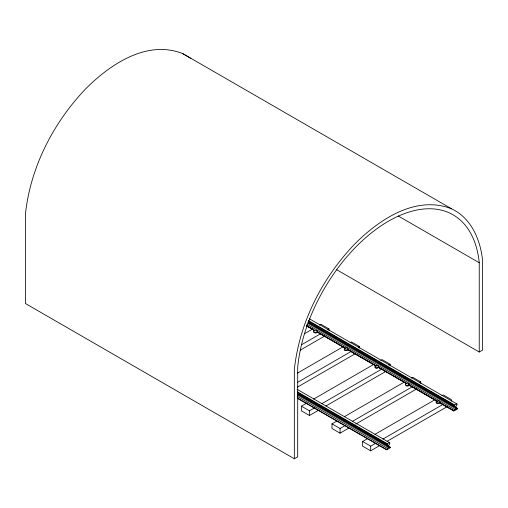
<?xml version="1.0" encoding="UTF-8"?>
<svg xmlns="http://www.w3.org/2000/svg" width="508" height="508" viewBox="0 0 508 508"><rect width="100%" height="100%" fill="white"/><g stroke="black" fill="none" stroke-linecap="round" stroke-linejoin="round"><path stroke-width="0.76" d="M387.394 445.497C385.623 444.062 391.217 440.798 389.598 444.227A1.162 0.673 -60 0 0 388.741 445.846L388.741 446.964A1.46 0.845 -60 0 0 389.211 447.694C394.119 445.827 382.816 452.304 387.731 448.551A1.46 0.845 -60 0 0 388.201 447.275L388.201 446.157A1.162 0.673 -60 0 0 387.394 445.497L297.32 393.548M454.635 406.673C452.844 405.181 458.559 402.031 456.781 405.435A1.162 0.673 -60 0 0 455.974 407.029L455.974 408.146A1.46 0.845 -60 0 0 456.444 408.876C461.359 407.01 450.056 413.487 454.965 409.734A1.46 0.845 -60 0 0 455.435 408.457L455.435 407.34A1.162 0.673 -60 0 0 454.635 406.673L308.293 322.25M317.398 332.2L315.817 333.115L313.823 332.53L313.639 331.857M344.767 348.913L344.233 349.523L344.418 350.19L345.25 350.672L347.459 350.469L347.993 349.866M378.581 367.525L377 368.44L375.844 368.332L374.828 367.182M439.769 402.85L439.236 403.454L437.026 403.657L436.01 402.507M304.489 333.743L312.693 329.006M319.532 325.056L320.897 324.269L328.968 328.924L328.968 330.479M301.619 344.716L320.764 333.661M327.603 329.717L328.968 328.924M300.247 350.164L324.866 335.953M297.472 373.113L343.287 346.666M350.126 342.716L351.492 341.928L359.562 346.589L359.562 348.139M297.339 382.511L351.352 351.326M358.191 347.377L359.562 346.589M297.339 387.166L354.775 354.006M318.357 410.356L309.467 415.487L301.403 410.832L301.403 406.171L306.87 403.015M313.709 399.066L373.875 364.331M380.714 360.382L382.086 359.594L390.15 364.249L390.15 365.804M301.403 406.171L309.467 410.832L314.941 407.67M321.774 403.727L381.946 368.986M388.785 365.036L390.15 364.249M325.882 406.013L386.048 371.278M348.952 428.022L340.062 433.153L331.991 428.492L331.991 423.837L336.779 421.069M344.303 416.731L403.784 382.384M411.309 378.041L412.674 377.254L420.745 381.914L420.745 383.464M331.991 423.837L340.062 428.492L345.529 425.336M352.368 421.386L412.54 386.651M419.373 382.702L420.745 381.914M294.342 458.768L297.701 456.832L297.701 367.544A129.134 74.555 -60 0 1 388.468 221.202A129.134 74.555 -60 0 1 479.241 262.738L479.241 352.019L482.6 350.082L482.6 260.801C480.644 240.189 471.386 218.142 451.675 208.864L182.734 53.594C146.952 39.434 110.134 64.319 85.693 88.83C53.219 122.885 30.455 167.164 25.4 214.217L25.4 303.498L294.342 458.768L294.342 369.487C299.396 322.434 322.161 278.155 354.635 244.1C379.076 219.596 415.893 194.704 451.675 208.864M355.79 424.072L416.643 388.938M379.54 445.681L370.656 450.812L362.585 446.157L362.585 441.496L367.373 438.734M374.891 434.391L435.064 399.65M441.903 395.707L443.268 394.913L451.333 399.574L451.333 401.123M362.585 441.496L370.656 446.157L375.437 443.389M382.962 439.052L443.128 404.311M387.064 441.338L447.23 406.603M398.278 216.002L479.241 262.738M336.537 269.634L479.241 352.019M309.48 318.827L456.984 403.993M308.559 320.643L454.692 405.009M308.293 321.094L454.431 405.467M456.248 407.714L457.619 408.508M307.931 322.18L455.435 407.34M455.657 407.384L457.714 408.578M456.248 407.962L457.619 408.756M307.931 323.298L455.435 408.457M306.775 324.174L454.965 409.734M307.207 326.066L312.693 329.235M317.494 332.003L328.473 338.347M329.844 339.134L334.645 341.909M336.023 342.703L338.08 343.891M339.452 344.684L340.824 345.472M342.195 346.265L344.938 347.853M348.367 349.834L375.126 365.277M379.241 367.659L381.298 368.846M382.676 369.634L387.477 372.408M388.849 373.202L390.906 374.39M392.278 375.183L393.649 375.971M395.021 376.765L397.078 377.952M398.45 378.746L406 383.102M410.801 385.877L419.036 390.627M420.408 391.42L434.13 399.345M435.502 400.139L436.874 400.926M439.617 402.514L443.732 404.889M445.103 405.682L449.91 408.451M451.282 409.245L453.339 410.432M306.286 325.552L314.522 330.308M317.265 331.889L345.389 348.132M347.453 349.32L376.263 365.957M378.327 367.144L406.451 383.388M408.508 384.575L437.325 401.212M439.382 402.4L453.79 410.718M306.286 325.806L314.522 330.556M317.17 332.073L345.389 348.38M347.453 349.567L376.168 366.135M378.231 367.322L406.451 383.635M408.419 384.753L437.325 401.46M439.287 402.577L453.79 410.966M297.129 389.338L389.75 442.811M297.58 391.941L387.458 443.827M297.32 392.392L387.191 444.284M388.328 446.138L390.481 447.396M297.637 393.871L388.201 446.157M388.328 446.386L390.385 447.573M297.637 394.989L388.201 447.275M297.167 396.265L387.731 448.551M297.364 398.043L386.556 449.536M297.275 398.221L386.556 449.783M182.734 53.594L190.83 58.426M408.991 384.518L409.175 385.191L408.642 385.794L407.594 386.099L406.432 385.997L405.416 384.848M370.656 446.157L370.656 450.812M340.062 428.492L340.062 433.153M309.467 410.832L309.467 415.487M314.173 330.479L313.639 331.083L313.823 331.749L314.655 332.232L315.817 332.34L317.398 331.426L316.382 330.276L314.173 330.479M344.767 348.139L344.233 348.742L344.418 349.415L345.25 349.891L346.412 349.999L347.993 349.085L346.977 347.936L344.767 348.139M375.361 365.804L374.828 366.408L375.844 367.557L378.047 367.354L378.581 366.751L377.565 365.601L375.361 365.804M405.949 383.464L405.416 384.067L405.6 384.74L406.432 385.216L407.594 385.324L409.175 384.41L408.159 383.261L405.949 383.464M436.543 401.123L436.01 401.733L437.026 402.882L439.236 402.679L439.769 402.076L438.753 400.926L436.543 401.123"/></g></svg>
